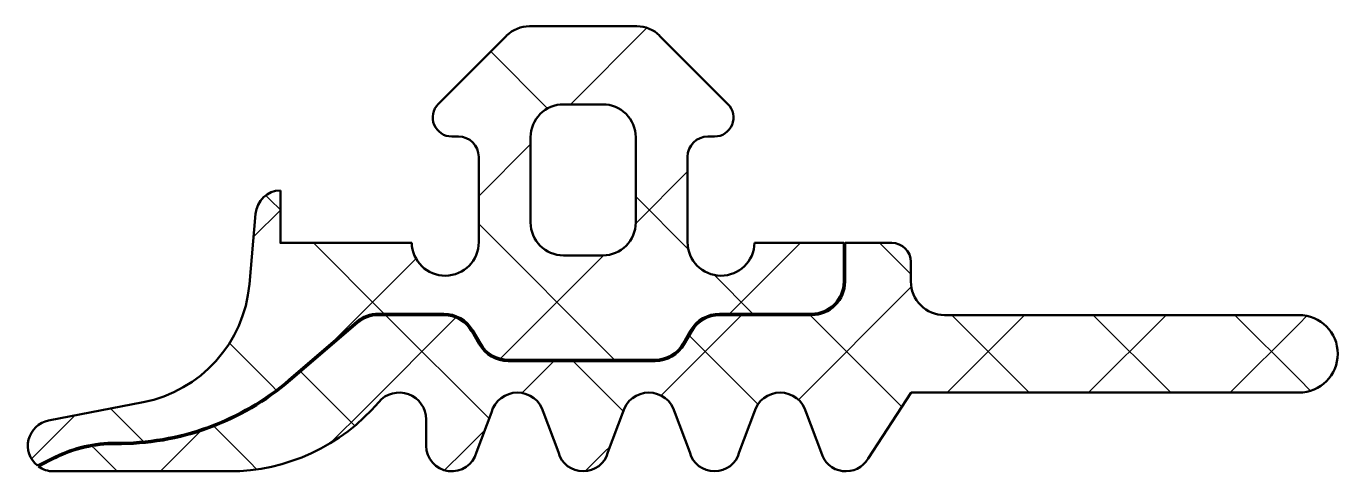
# Model space of a CAD drawing. Extents: x -3.9 to 16.1, y -4 to 2.8.
import ezdxf

# ---------------------------------------------------------------- set-up
doc = ezdxf.new("R2010")
doc.units = 0
for name, color, linetype, lineweight in [('0S-Alu contour', 7, 'Continuous', 50), ('0S-EPDM contour', 22, 'Continuous', 50), ('0S-EPDM hatch', 25, 'Continuous', 25), ('0S-PT contour', 91, 'Continuous', 50), ('0S-PT hatch', 103, 'Continuous', 25)]:
    doc.layers.add(name, color=color, linetype=linetype, lineweight=lineweight)

# ---------------------------------------------------------------- blocks, each defined once
blk = doc.blocks.new('284327__F793DCB4_F737_45CA_852B_752462B085D9_')
at = {"layer": '0S-EPDM hatch'}
h = blk.add_hatch(dxfattribs=at)
h.set_pattern_fill('ANSI37', color=256, scale=0.625, angle=90, style=0)
edge = h.paths.add_edge_path()
edge.add_ellipse((6.61, 1.41), major_axis=(-0.29, 0), ratio=1, start_angle=90.0005, end_angle=225.0024, ccw=False)
edge.add_line((6.61, 1.12), (6.51, 1.12))
edge.add_arc((6.51, 0.81), 0.31, 90, 180)
edge.add_line((6.2, 0.81), (6.2, -0.49))
edge.add_arc((6.71, -0.49), 0.51, 180, 358.8765)
edge.add_line((7.22, -0.5), (8.578, -0.5))
edge.add_line((8.578, -0.5), (8.578, -1.09))
edge.add_ellipse((8.088, -1.09), major_axis=(-0.49, 0), ratio=1, start_angle=90, end_angle=180, ccw=False)
edge.add_line((8.088, -1.58), (6.688, -1.58))
edge.add_arc((6.688, -2.09), 0.51, 90, 150)
edge.add_line((6.247, -1.835), (6.131, -2.035))
edge.add_ellipse((5.707, -1.79), major_axis=(-0.49, 0), ratio=1, start_angle=90, end_angle=150, ccw=False)
edge.add_line((5.707, -2.28), (3.47, -2.28))
edge.add_ellipse((3.47, -1.79), major_axis=(-0.49, 0), ratio=1, start_angle=30, end_angle=90, ccw=False)
edge.add_line((3.046, -2.035), (2.93, -1.835))
edge.add_arc((2.488, -2.09), 0.51, 30, 90)
edge.add_line((2.488, -1.58), (1.491, -1.58))
edge.add_arc((1.491, -2.086), 0.506, 90, 130.6412)
edge.add_line((1.161, -1.702), (0.135, -2.583))
edge.add_ellipse((-2.466, 0.448), major_axis=(-3.994, 0), ratio=1, start_angle=89.3811, end_angle=130.6412, ccw=False)
edge.add_arc((-2.531, -5.556), 2.01, 89.3811, 116.6548)
edge.add_line((-3.433, -3.759), (-3.7, -3.893))
edge.add_ellipse((-3.455, -3.59), major_axis=(-0.39, 0), ratio=1, start_angle=-78.9894, end_angle=51.088, ccw=False)
edge.add_line((-3.529, -3.207), (-2.091, -2.928))
edge.add_arc((-2.475, -0.955), 2.01, 281.0025, 355.0048)
edge.add_line((-0.472, -1.13), (-0.379, -0.057))
edge.add_ellipse((0.01, -0.09), major_axis=(-0.39, 0), ratio=1, start_angle=271.4699, end_angle=355.084, ccw=False)
edge.add_line((0, 0.3), (0, -0.5))
edge.add_line((0, -0.5), (2, -0.5))
edge.add_arc((2.51, -0.49), 0.51, 181.1235, 360)
edge.add_line((3.02, -0.49), (3.02, 0.81))
edge.add_arc((2.71, 0.81), 0.31, 0, 90)
edge.add_line((2.71, 1.12), (2.61, 1.12))
edge.add_ellipse((2.61, 1.41), major_axis=(-0.29, 0), ratio=1, start_angle=-44.9967, end_angle=89.9944, ccw=False)
edge.add_line((2.405, 1.615), (3.445, 2.656))
edge.add_ellipse((3.792, 2.31), major_axis=(-0.49, 0), ratio=1, start_angle=270, end_angle=315.0202, ccw=False)
edge.add_line((3.792, 2.8), (5.428, 2.8))
edge.add_ellipse((5.428, 2.31), major_axis=(-0.49, 0), ratio=1, start_angle=224.9723, end_angle=270, ccw=False)
edge.add_line((5.775, 2.656), (6.815, 1.615))
edge = h.paths.add_edge_path()
edge.add_arc((4.91, -0.19), 0.5, 270, 360)
edge.add_line((5.41, -0.19), (5.41, 1.11))
edge.add_arc((4.91, 1.11), 0.5, 359.9979, 450.0021)
edge.add_line((4.91, 1.61), (4.31, 1.61))
edge.add_arc((4.31, 1.11), 0.5, 89.9979, 180.0021)
edge.add_line((3.81, 1.11), (3.81, -0.19))
edge.add_arc((4.31, -0.19), 0.5, 180, 270)
edge.add_line((4.31, -0.69), (4.91, -0.69))
at = {"layer": '0S-Alu contour', "color": 7}
for points in [[(4.91, 1.61), (4.31, 1.61)], [(3.81, 1.11), (3.81, -0.19)], [(5.41, -0.19), (5.41, 1.11)], [(4.31, -0.69), (4.91, -0.69)]]:
    blk.add_lwpolyline(points, dxfattribs=at)
for centre, start, end in [((4.31, 1.11), 89.9979, 180.0021), ((4.91, 1.11), 359.9979, 90.0021), ((4.31, -0.19), 180, 270), ((4.91, -0.19), 270, 0)]:
    blk.add_arc(centre, 0.5, start, end, dxfattribs=at)
at = {"layer": '0S-EPDM contour', "color": 7}
for points in [[(3.792, 2.8), (5.428, 2.8)], [(2.405, 1.615), (3.445, 2.656)], [(5.775, 2.656), (6.815, 1.615)], [(2.71, 1.12), (2.61, 1.12)], [(6.61, 1.12), (6.51, 1.12)], [(3.02, -0.49), (3.02, 0.81)], [(6.2, 0.81), (6.2, -0.49)], [(0, 0.3), (0, -0.5), (2, -0.5)], [(-0.472, -1.13), (-0.379, -0.057)], [(7.22, -0.5), (8.578, -0.5), (8.578, -1.09)], [(2.488, -1.58), (1.491, -1.58)], [(8.088, -1.58), (6.688, -1.58)], [(1.161, -1.702), (0.135, -2.583)], [(3.046, -2.035), (2.93, -1.835)], [(6.247, -1.835), (6.131, -2.035)], [(5.707, -2.28), (3.47, -2.28)], [(-3.529, -3.207), (-2.091, -2.928)], [(-3.433, -3.759), (-3.7, -3.893)]]:
    blk.add_lwpolyline(points, dxfattribs=at)
at = {"layer": '0S-EPDM contour', "color": 7, "extrusion": (0, 0, -1)}
for centre, radius, start, end in [((-3.792, 2.31), 0.49, 44.9798, 90), ((-5.428, 2.31), 0.49, 90, 135.0277), ((-2.61, 1.41), 0.29, 270.0056, 44.9967), ((-6.61, 1.41), 0.29, 134.9976, 269.9995), ((-0.01, -0.09), 0.39, 4.916, 88.5301), ((-8.088, -1.09), 0.49, 180, 270), ((-3.47, -1.79), 0.49, 270, 330), ((-5.707, -1.79), 0.49, 210, 270), ((2.466, 0.448), 3.994, 229.3588, 270.6189), ((3.455, -3.59), 0.39, 308.912, 78.9894)]:
    blk.add_arc(centre, radius, start, end, dxfattribs=at)
at = {"layer": '0S-EPDM contour', "color": 7}
for centre, radius, start, end in [((2.71, 0.81), 0.31, 0, 90), ((6.51, 0.81), 0.31, 90, 180), ((2.51, -0.49), 0.51, 181.1235, 0), ((6.71, -0.49), 0.51, 180, 358.8765), ((-2.475, -0.955), 2.01, 281.0025, 355.0048), ((1.491, -2.086), 0.506, 90, 130.6412), ((2.488, -2.09), 0.51, 30, 90), ((6.688, -2.09), 0.51, 90, 150), ((-2.531, -5.556), 2.01, 89.3811, 116.6548)]:
    blk.add_arc(centre, radius, start, end, dxfattribs=at)
blk = doc.blocks.new('284327__21A36EAA_9C00_4758_8869_60A700987C2B_')
at = {"layer": '0S-PT hatch'}
h = blk.add_hatch(dxfattribs=at)
h.set_pattern_fill('ANSI37', color=256, scale=0.48, angle=90, style=0)
edge = h.paths.add_edge_path()
edge.add_line((7.214, -3.083), (6.987, -3.69))
edge.add_ellipse((6.61, -3.59), major_axis=(-0.39, 0), ratio=1, start_angle=14.9294, end_angle=165.0706, ccw=False)
edge.add_line((6.233, -3.69), (6.006, -3.083))
edge.add_arc((5.61, -3.19), 0.41, 15.0676, 164.9324)
edge.add_line((5.214, -3.083), (4.987, -3.69))
edge.add_ellipse((4.61, -3.59), major_axis=(-0.39, 0), ratio=1, start_angle=14.9292, end_angle=165.0708, ccw=False)
edge.add_line((4.233, -3.69), (4.006, -3.083))
edge.add_arc((3.61, -3.19), 0.41, 15.0674, 164.9326)
edge.add_line((3.214, -3.083), (2.987, -3.69))
edge.add_ellipse((2.61, -3.59), major_axis=(-0.39, 0), ratio=1, start_angle=0, end_angle=165.0707, ccw=False)
edge.add_line((2.22, -3.59), (2.22, -3.19))
edge.add_arc((1.81, -3.19), 0.41, 0, 139.6801)
edge.add_ellipse((-0.782, -0.99), major_axis=(-2.99, 0), ratio=1, start_angle=89.9987, end_angle=139.6801, ccw=False)
edge.add_line((-0.782, -3.98), (-3.454, -3.98))
edge.add_ellipse((-3.455, -3.59), major_axis=(-0.39, 0), ratio=1, start_angle=54.3594, end_angle=90.0819, ccw=False)
edge.add_line((-3.682, -3.907), (-3.424, -3.777))
edge.add_ellipse((-2.531, -5.556), major_axis=(-1.99, 0), ratio=1, start_angle=269.3811, end_angle=296.6548, ccw=False)
edge.add_arc((-2.466, 0.448), 4.014, 269.3811, 310.6412)
edge.add_line((0.148, -2.598), (1.174, -1.717))
edge.add_ellipse((1.491, -2.086), major_axis=(-0.486, 0), ratio=1, start_angle=270, end_angle=310.6412, ccw=False)
edge.add_line((1.491, -1.6), (2.488, -1.6))
edge.add_ellipse((2.488, -2.09), major_axis=(-0.49, 0), ratio=1, start_angle=210, end_angle=270, ccw=False)
edge.add_line((2.913, -1.845), (3.028, -2.045))
edge.add_arc((3.47, -1.79), 0.51, 210, 270)
edge.add_line((3.47, -2.3), (5.707, -2.3))
edge.add_arc((5.707, -1.79), 0.51, 270, 330)
edge.add_line((6.149, -2.045), (6.264, -1.845))
edge.add_ellipse((6.688, -2.09), major_axis=(-0.49, 0), ratio=1, start_angle=270, end_angle=330, ccw=False)
edge.add_line((6.688, -1.6), (8.088, -1.6))
edge.add_arc((8.088, -1.09), 0.51, 270, 360)
edge.add_line((8.598, -1.09), (8.598, -0.5))
edge.add_line((8.598, -0.5), (9.31, -0.5))
edge.add_ellipse((9.31, -0.79), major_axis=(-0.29, 0), ratio=1, start_angle=180, end_angle=269.9999, ccw=False)
edge.add_line((9.6, -0.79), (9.6, -1.09))
edge.add_arc((10.11, -1.09), 0.51, 179.9796, 270.0243)
edge.add_line((10.11, -1.6), (15.51, -1.6))
edge.add_ellipse((15.51, -2.19), major_axis=(-0.59, 0), ratio=1, start_angle=90, end_angle=269.9997, ccw=False)
edge.add_line((15.51, -2.78), (9.605, -2.78))
edge.add_line((9.605, -2.78), (8.948, -3.785))
edge.add_ellipse((8.61, -3.59), major_axis=(-0.39, 0), ratio=1, start_angle=14.9298, end_angle=150.0406, ccw=False)
edge.add_line((8.233, -3.69), (8.006, -3.083))
edge.add_arc((7.61, -3.19), 0.41, 15.0676, 164.9324)
at = {"layer": '0S-PT contour', "color": 7}
for points in [[(8.598, -1.09), (8.598, -0.5), (9.31, -0.5)], [(9.6, -0.79), (9.6, -1.09)], [(0.148, -2.598), (1.174, -1.717)], [(1.491, -1.6), (2.488, -1.6)], [(6.688, -1.6), (8.088, -1.6)], [(10.11, -1.6), (15.51, -1.6)], [(2.913, -1.845), (3.028, -2.045)], [(6.149, -2.045), (6.264, -1.845)], [(3.47, -2.3), (5.707, -2.3)], [(15.51, -2.78), (9.605, -2.78), (8.948, -3.785)], [(2.22, -3.59), (2.22, -3.19)], [(3.214, -3.083), (2.987, -3.69)], [(4.233, -3.69), (4.006, -3.083)], [(5.214, -3.083), (4.987, -3.69)], [(6.233, -3.69), (6.006, -3.083)], [(7.214, -3.083), (6.987, -3.69)], [(8.233, -3.69), (8.006, -3.083)], [(-3.682, -3.907), (-3.424, -3.777)], [(-0.782, -3.98), (-3.454, -3.98)]]:
    blk.add_lwpolyline(points, dxfattribs=at)
at = {"layer": '0S-PT contour', "color": 7, "extrusion": (0, 0, -1)}
for centre, radius, start, end in [((-9.31, -0.79), 0.29, 90.0001, 180), ((-1.491, -2.086), 0.486, 49.3588, 90), ((-2.488, -2.09), 0.49, 90, 150), ((-6.688, -2.09), 0.49, 30, 90), ((-15.51, -2.19), 0.59, 90.0003, 270), ((0.782, -0.99), 2.99, 220.3199, 270.0013), ((2.531, -5.556), 1.99, 63.3452, 90.6189), ((-2.61, -3.59), 0.39, 194.9293, 0), ((-4.61, -3.59), 0.39, 194.9292, 345.0708), ((-6.61, -3.59), 0.39, 194.9294, 345.0706), ((-8.61, -3.59), 0.39, 209.9594, 345.0702), ((3.455, -3.59), 0.39, 269.9181, 305.6406)]:
    blk.add_arc(centre, radius, start, end, dxfattribs=at)
at = {"layer": '0S-PT contour', "color": 7}
for centre, radius, start, end in [((8.088, -1.09), 0.51, 270, 0), ((10.11, -1.09), 0.51, 179.9796, 270.0243), ((3.47, -1.79), 0.51, 210, 270), ((5.707, -1.79), 0.51, 270, 330), ((-2.466, 0.448), 4.014, 269.3811, 310.6412), ((1.81, -3.19), 0.41, 0, 139.6801), ((3.61, -3.19), 0.41, 15.0674, 164.9326), ((5.61, -3.19), 0.41, 15.0676, 164.9324), ((7.61, -3.19), 0.41, 15.0676, 164.9324)]:
    blk.add_arc(centre, radius, start, end, dxfattribs=at)
blk = doc.blocks.new('284327__1906BFE2_5B43_45A8_B731_6E9ECB0B7141_')
at = {"layer": '0S-EPDM contour', "color": 7}
blk.add_blockref('284327__F793DCB4_F737_45CA_852B_752462B085D9_', (0, 0), dxfattribs=at)
at = {"layer": '0S-PT contour', "color": 7}
blk.add_blockref('284327__21A36EAA_9C00_4758_8869_60A700987C2B_', (0, 0), dxfattribs=at)

msp = doc.modelspace()

# ---------------------------------------------------------------- block references
at = {"layer": '0S-Alu contour', "color": 7}
msp.add_blockref('284327__1906BFE2_5B43_45A8_B731_6E9ECB0B7141_', (0, 0), dxfattribs=at)

doc.saveas('drawing.dxf')
